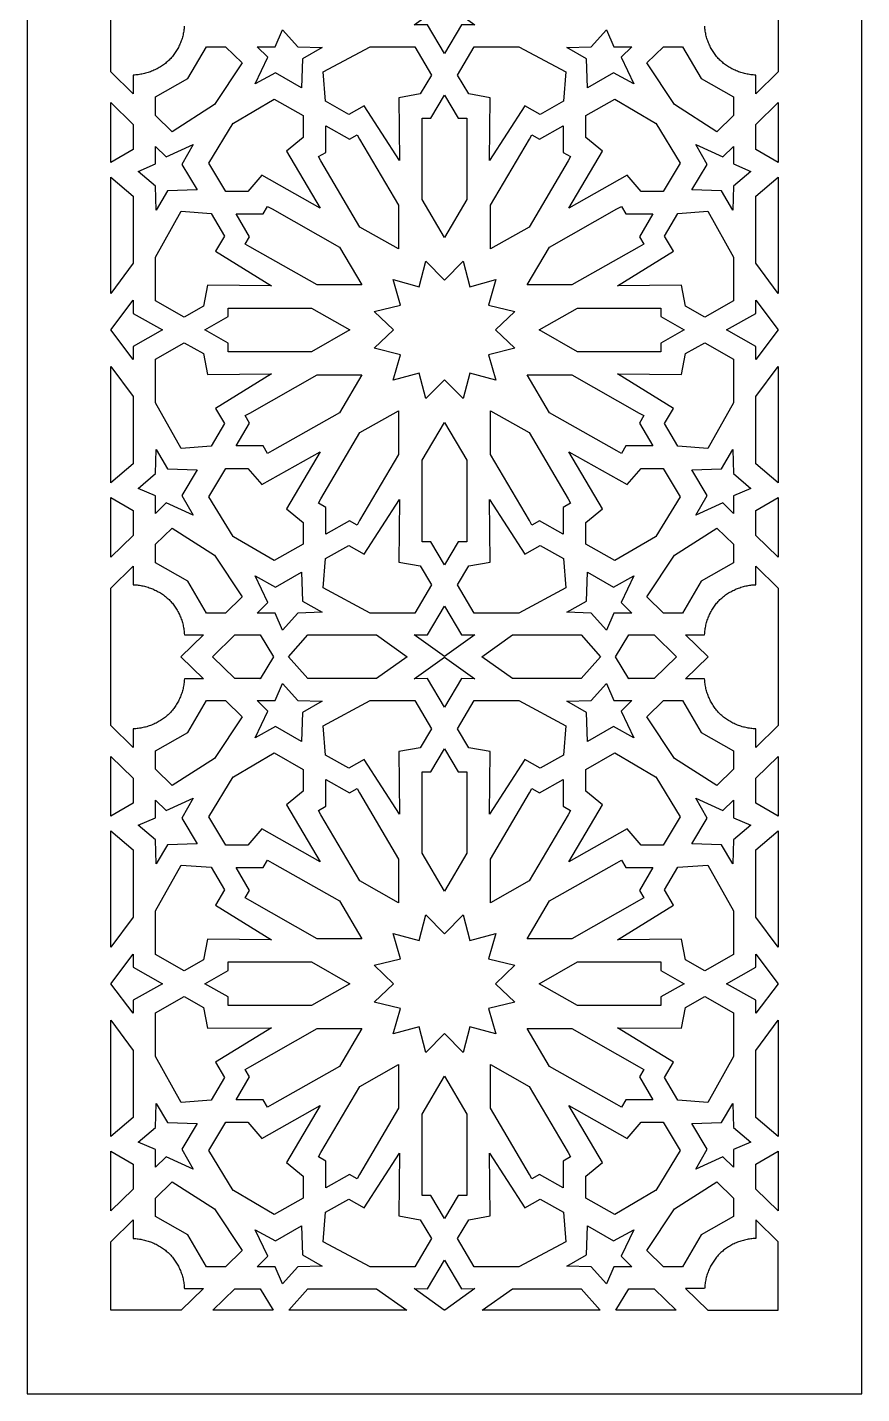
# Model space of a CAD drawing. Extents: x -150 to 150, y -500 to 500.
# Drawn here: x -150 to 150, y -500 to -8.7 of the extents above; entities that cross this region are included whole.
import ezdxf

# ---------------------------------------------------------------- set-up
doc = ezdxf.new("R2010")
doc.units = 0
doc.layers.add('LAYER_1', color=18, linetype='CONTINUOUS')

msp = doc.modelspace()

# ---------------------------------------------------------------- linework, layer by layer
at = {"layer": 'LAYER_1'}
for points in [[(-150, -500), (150, -500), (150, 500), (-150, 500)], [(10.86, -7.88), (6.08, -7.86), (0, -18.17), (-6.08, -7.86), (-10.86, -7.88), (0, -0.08)], [(-52.75, -15.7), (-43.94, -15.99), (-51.02, -20.03), (-51.37, -30.48), (-60.77, -25.09), (-68.05, -29.08), (-63.54, -19.5), (-67.38, -15.74), (-60.9, -15.74), (-58.19, -9.61)], [(60.9, -15.74), (67.38, -15.74), (63.54, -19.5), (68.05, -29.08), (60.77, -25.09), (51.37, -30.48), (51.02, -20.03), (43.94, -15.99), (52.75, -15.7), (58.19, -9.61)], [(-72.76, -21.56), (-82.7, -36.54), (-97.98, -46.27), (-103.93, -40.44), (-103.93, -33.77), (-92.26, -27.17), (-85.52, -15.74), (-78.71, -15.74)], [(-4.7, -25.89), (-8.7, -32.69), (-16.38, -34.04), (-16.16, -56.6), (-28.85, -36.91), (-34.4, -40.04), (-42.73, -35.34), (-43.57, -24.77), (-26.73, -15.7), (-10.71, -15.7)], [(43.57, -24.77), (42.73, -35.34), (34.4, -40.04), (28.85, -36.91), (16.16, -56.6), (16.38, -34.04), (8.7, -32.69), (4.7, -25.89), (10.71, -15.7), (26.73, -15.7)], [(92.26, -27.17), (103.93, -33.77), (103.93, -40.44), (97.98, -46.27), (82.7, -36.54), (72.76, -21.56), (78.71, -15.74), (85.52, -15.74)], [(4.87, -41.37), (8.01, -41.37), (8.01, -43.19), (8.01, -70.66), (0, -84.25), (-8.01, -70.66), (-8.01, -43.19), (-8.01, -41.37), (-4.87, -41.37), (0, -33.1)], [(-111.99, -43.65), (-111.99, -50.72), (-111.99, -52.55), (-111.97, -52.64), (-120, -57.29), (-120, -35.8)], [(-50.85, -40.47), (-50.85, -48.32), (-56.81, -53.24), (-44.7, -73.75), (-65.64, -61.89), (-70.67, -67.73), (-78.68, -67.73), (-84.69, -57.53), (-75.96, -43.19), (-75.92, -43.17), (-75.9, -43.14), (-61.26, -34.58)], [(75.9, -43.14), (75.92, -43.17), (75.96, -43.19), (84.69, -57.53), (78.68, -67.73), (70.67, -67.73), (65.64, -61.89), (44.7, -73.75), (56.81, -53.24), (50.85, -48.32), (50.85, -40.47), (61.26, -34.58)], [(120, -57.29), (111.97, -52.64), (111.99, -52.55), (111.99, -50.72), (111.99, -43.65), (120, -35.8)], [(-34.18, -48.91), (-31.46, -47.38), (-30.53, -48.96), (-16.51, -72.74), (-16.51, -88.43), (-30.39, -80.59), (-44.41, -56.8), (-45.34, -55.22), (-42.62, -53.69), (-42.62, -44.14)], [(42.62, -53.69), (45.34, -55.22), (44.41, -56.8), (30.39, -80.59), (16.51, -88.43), (16.51, -72.74), (30.53, -48.96), (31.46, -47.38), (34.18, -48.91), (42.62, -44.14)], [(-94.39, -58.01), (-88.88, -67.22), (-99.55, -67.56), (-103.67, -74.5), (-103.97, -65.87), (-110.19, -60.54), (-103.93, -57.88), (-103.93, -51.54), (-100.09, -55.3), (-90.31, -50.88)], [(100.09, -55.3), (103.93, -51.54), (103.93, -57.88), (110.19, -60.54), (103.97, -65.87), (103.67, -74.5), (99.55, -67.56), (88.88, -67.22), (94.39, -58.01), (90.31, -50.88)], [(-111.99, -69.39), (-111.99, -71.21), (-111.99, -93.56), (-120, -104.39), (-120, -62.57)], [(120, -104.39), (111.99, -93.56), (111.99, -71.21), (111.99, -69.39), (120, -62.57)], [(-62, -74.04), (-37.72, -87.77), (-29.71, -101.36), (-45.73, -101.36), (-70.02, -87.63), (-71.63, -86.72), (-70.06, -84.05), (-74.93, -75.79), (-65.19, -75.79), (-63.62, -73.12)], [(65.19, -75.79), (74.93, -75.79), (70.06, -84.05), (71.63, -86.72), (70.02, -87.63), (45.73, -101.36), (29.71, -101.36), (37.72, -87.77), (62, -74.04), (63.62, -73.12)], [(-83.92, -75.68), (-79.11, -83.84), (-82.32, -89.27), (-62.21, -101.71), (-85.25, -101.49), (-86.63, -109.01), (-93.57, -112.93), (-103.97, -107.04), (-103.97, -91.35), (-94.71, -74.86)], [(103.97, -91.35), (103.97, -107.04), (93.57, -112.93), (86.63, -109.01), (85.25, -101.49), (62.21, -101.71), (82.32, -89.27), (79.11, -83.84), (83.92, -75.68), (94.71, -74.86)], [(9.14, -102.02), (18.47, -99.44), (18.47, -99.44), (18.47, -99.44), (15.84, -108.58), (25.23, -110.91), (18.29, -117.53), (18.29, -117.53), (18.29, -117.53), (18.29, -117.53), (18.29, -117.53), (25.23, -124.15), (15.84, -126.48), (18.47, -135.62), (18.47, -135.62), (18.47, -135.62), (9.14, -133.04), (6.76, -142.24), (0, -135.44), (-6.76, -142.24), (-9.14, -133.04), (-18.47, -135.62), (-18.47, -135.62), (-18.47, -135.62), (-15.84, -126.48), (-25.23, -124.15), (-18.29, -117.53), (-18.29, -117.53), (-18.29, -117.53), (-18.29, -117.53), (-18.29, -117.53), (-25.23, -110.91), (-15.84, -108.58), (-18.47, -99.44), (-18.47, -99.44), (-18.47, -99.44), (-9.14, -102.02), (-6.76, -92.82), (0, -99.62), (6.76, -92.82)], [(0, -99.62), (0, -99.62), (0, -99.62)], [(-111.98, -111.58), (-101.45, -117.53), (-111.98, -123.48), (-111.96, -128.17), (-119.92, -117.53), (-111.96, -106.89)], [(119.92, -117.53), (111.96, -128.17), (111.98, -123.48), (101.45, -117.53), (111.98, -111.58), (111.96, -106.89)], [(-33.98, -117.53), (-47.86, -125.38), (-77.76, -125.38), (-77.76, -122.3), (-86.2, -117.53), (-77.76, -112.76), (-77.76, -109.68), (-47.86, -109.68)], [(77.76, -112.76), (86.2, -117.53), (77.76, -122.3), (77.76, -125.38), (47.86, -125.38), (33.98, -117.53), (47.86, -109.68), (77.76, -109.68)], [(-86.63, -126.05), (-85.25, -133.57), (-62.21, -133.35), (-82.32, -145.79), (-79.11, -151.22), (-83.92, -159.38), (-94.71, -160.2), (-103.97, -143.71), (-103.97, -128.02), (-93.57, -122.13)], [(103.97, -128.02), (103.97, -143.71), (94.71, -160.2), (83.92, -159.38), (79.11, -151.22), (82.32, -145.79), (62.21, -133.35), (85.25, -133.57), (86.63, -126.05), (93.57, -122.13)], [(-111.99, -141.5), (-111.99, -163.85), (-111.99, -165.67), (-120, -172.49), (-120, -130.67)], [(120, -172.49), (111.99, -165.67), (111.99, -163.85), (111.99, -141.5), (120, -130.67)], [(-29.71, -133.7), (-37.72, -147.29), (-62, -161.02), (-63.62, -161.94), (-65.19, -159.27), (-74.93, -159.27), (-70.06, -151.01), (-71.63, -148.34), (-70.02, -147.43), (-45.73, -133.7)], [(0, -135.44), (0, -135.44), (0, -135.44)], [(70.02, -147.43), (71.63, -148.34), (70.06, -151.01), (74.93, -159.27), (65.19, -159.27), (63.62, -161.94), (62, -161.02), (37.72, -147.29), (29.71, -133.7), (45.73, -133.7)], [(-16.51, -162.32), (-30.53, -186.11), (-31.46, -187.68), (-34.18, -186.15), (-42.62, -190.92), (-42.62, -181.38), (-45.34, -179.84), (-44.41, -178.26), (-30.39, -154.47), (-16.51, -146.63)], [(30.39, -154.47), (44.41, -178.26), (45.34, -179.84), (42.62, -181.38), (42.62, -190.92), (34.18, -186.15), (31.46, -187.68), (30.53, -186.11), (16.51, -162.32), (16.51, -146.63)], [(8.01, -164.41), (8.01, -191.87), (8.01, -193.69), (4.87, -193.69), (0, -201.96), (-4.87, -193.69), (-8.01, -193.69), (-8.01, -191.87), (-8.01, -164.41), (0, -150.81)], [(-99.55, -167.5), (-88.88, -167.84), (-94.39, -177.05), (-90.31, -184.18), (-100.09, -179.76), (-103.93, -183.52), (-103.93, -177.18), (-110.19, -174.52), (-103.97, -169.19), (-103.67, -160.56)], [(-56.81, -181.82), (-50.85, -186.75), (-50.85, -194.59), (-61.26, -200.48), (-75.9, -191.92), (-75.92, -191.89), (-75.96, -191.87), (-84.69, -177.53), (-78.68, -167.33), (-70.67, -167.33), (-65.64, -173.17), (-44.7, -161.31)], [(65.64, -173.17), (70.67, -167.33), (78.68, -167.33), (84.69, -177.53), (75.96, -191.87), (75.92, -191.89), (75.9, -191.92), (61.26, -200.48), (50.85, -194.59), (50.85, -186.75), (56.81, -181.82), (44.7, -161.31)], [(103.97, -169.19), (110.19, -174.52), (103.93, -177.18), (103.93, -183.52), (100.09, -179.76), (90.31, -184.18), (94.39, -177.05), (88.88, -167.84), (99.55, -167.5), (103.67, -160.56)], [(-111.97, -182.42), (-111.99, -182.52), (-111.99, -184.34), (-111.99, -191.41), (-120, -199.26), (-120, -177.77)], [(-16.38, -201.02), (-8.7, -202.37), (-4.7, -209.17), (-10.71, -219.36), (-26.73, -219.36), (-43.57, -210.29), (-42.73, -199.72), (-34.4, -195.02), (-28.85, -198.16), (-16.16, -178.46)], [(28.85, -198.16), (34.4, -195.02), (42.73, -199.72), (43.57, -210.29), (26.73, -219.36), (10.71, -219.36), (4.7, -209.17), (8.7, -202.37), (16.38, -201.02), (16.16, -178.46)], [(120, -199.26), (111.99, -191.41), (111.99, -184.34), (111.99, -182.52), (111.97, -182.42), (120, -177.77)], [(-82.7, -198.52), (-72.76, -213.5), (-78.71, -219.32), (-85.52, -219.32), (-92.26, -207.89), (-103.93, -201.29), (-103.93, -194.62), (-97.98, -188.8)], [(103.93, -194.62), (103.93, -201.29), (92.26, -207.89), (85.52, -219.32), (78.71, -219.32), (72.76, -213.5), (82.7, -198.52), (97.98, -188.8)], [(-111.93, -209.13), (-111.47, -209.16), (-111.01, -209.19), (-110.56, -209.23), (-110.11, -209.29), (-109.66, -209.35), (-109.21, -209.42), (-108.77, -209.51), (-108.33, -209.6), (-107.89, -209.7), (-107.45, -209.81), (-107.02, -209.94), (-106.59, -210.07), (-106.17, -210.21), (-105.75, -210.36), (-105.34, -210.52), (-104.92, -210.68), (-104.52, -210.86), (-104.11, -211.05), (-103.72, -211.24), (-103.32, -211.44), (-102.93, -211.66), (-102.55, -211.88), (-102.17, -212.1), (-101.8, -212.34), (-101.43, -212.59), (-101.07, -212.84), (-100.72, -213.1), (-100.37, -213.37), (-100.02, -213.65), (-99.68, -213.93), (-99.35, -214.22), (-99.03, -214.52), (-98.72, -214.84), (-98.43, -215.16), (-98.14, -215.49), (-97.85, -215.83), (-97.58, -216.17), (-97.31, -216.52), (-97.05, -216.87), (-96.8, -217.23), (-96.56, -217.6), (-96.33, -217.97), (-96.1, -218.35), (-95.89, -218.73), (-95.68, -219.11), (-95.48, -219.5), (-95.29, -219.9), (-95.11, -220.29), (-94.94, -220.7), (-94.78, -221.1), (-94.63, -221.52), (-94.48, -221.93), (-94.35, -222.35), (-94.22, -222.77), (-94.11, -223.2), (-94, -223.63), (-93.91, -224.06), (-93.82, -224.49), (-93.75, -224.93), (-93.68, -225.37), (-93.63, -225.81), (-93.58, -226.26), (-93.55, -226.71), (-93.53, -227.16), (-86.71, -227.16), (-94.78, -235.06), (-86.71, -242.96), (-93.53, -242.96), (-93.55, -243.41), (-93.58, -243.86), (-93.63, -244.31), (-93.68, -244.75), (-93.75, -245.19), (-93.82, -245.63), (-93.91, -246.06), (-94, -246.5), (-94.11, -246.92), (-94.22, -247.35), (-94.35, -247.77), (-94.48, -248.19), (-94.63, -248.61), (-94.78, -249.02), (-94.94, -249.42), (-95.11, -249.83), (-95.29, -250.23), (-95.48, -250.62), (-95.68, -251.01), (-95.89, -251.4), (-96.1, -251.78), (-96.33, -252.15), (-96.56, -252.52), (-96.8, -252.89), (-97.05, -253.25), (-97.31, -253.6), (-97.58, -253.95), (-97.85, -254.29), (-98.14, -254.63), (-98.43, -254.96), (-98.72, -255.28), (-99.03, -255.6), (-99.35, -255.9), (-99.68, -256.19), (-100.02, -256.48), (-100.37, -256.75), (-100.72, -257.02), (-101.07, -257.28), (-101.43, -257.54), (-101.8, -257.78), (-102.17, -258.02), (-102.55, -258.25), (-102.93, -258.47), (-103.32, -258.68), (-103.72, -258.88), (-104.11, -259.07), (-104.52, -259.26), (-104.92, -259.44), (-105.34, -259.6), (-105.75, -259.76), (-106.17, -259.91), (-106.59, -260.05), (-107.02, -260.19), (-107.45, -260.31), (-107.89, -260.42), (-108.33, -260.52), (-108.77, -260.62), (-109.21, -260.7), (-109.66, -260.77), (-110.11, -260.84), (-110.56, -260.89), (-111.01, -260.93), (-111.47, -260.97), (-111.93, -260.99), (-111.93, -267.67), (-120, -259.76), (-120, -210.36), (-111.93, -202.46)], [(-51.02, -215.03), (-43.94, -219.07), (-52.75, -219.36), (-58.19, -225.45), (-60.9, -219.32), (-67.38, -219.32), (-63.54, -215.56), (-68.05, -205.98), (-60.77, -209.97), (-51.37, -204.58)], [(60.77, -209.97), (68.05, -205.98), (63.54, -215.56), (67.38, -219.32), (60.9, -219.32), (58.19, -225.45), (52.75, -219.36), (43.94, -219.07), (51.02, -215.03), (51.37, -204.58)], [(120, -210.36), (120, -259.76), (111.93, -267.67), (111.93, -260.99), (111.47, -260.97), (111.01, -260.93), (110.56, -260.89), (110.11, -260.84), (109.66, -260.77), (109.21, -260.7), (108.77, -260.62), (108.33, -260.52), (107.89, -260.42), (107.45, -260.31), (107.02, -260.19), (106.59, -260.05), (106.17, -259.91), (105.75, -259.76), (105.34, -259.6), (104.92, -259.44), (104.52, -259.26), (104.11, -259.07), (103.72, -258.88), (103.32, -258.68), (102.93, -258.47), (102.55, -258.25), (102.17, -258.02), (101.8, -257.78), (101.43, -257.54), (101.07, -257.28), (100.72, -257.02), (100.37, -256.75), (100.02, -256.48), (99.68, -256.19), (99.35, -255.9), (99.03, -255.6), (98.72, -255.28), (98.43, -254.96), (98.14, -254.63), (97.85, -254.29), (97.58, -253.95), (97.31, -253.6), (97.05, -253.25), (96.8, -252.89), (96.56, -252.52), (96.33, -252.15), (96.1, -251.78), (95.89, -251.4), (95.68, -251.01), (95.48, -250.62), (95.29, -250.23), (95.11, -249.83), (94.94, -249.42), (94.78, -249.02), (94.63, -248.61), (94.48, -248.19), (94.35, -247.77), (94.22, -247.35), (94.11, -246.92), (94, -246.5), (93.91, -246.06), (93.82, -245.63), (93.75, -245.19), (93.68, -244.75), (93.63, -244.31), (93.58, -243.86), (93.55, -243.41), (93.53, -242.96), (86.71, -242.96), (94.78, -235.06), (86.71, -227.16), (93.53, -227.16), (93.55, -226.71), (93.58, -226.26), (93.63, -225.81), (93.68, -225.37), (93.75, -224.93), (93.82, -224.49), (93.91, -224.06), (94, -223.63), (94.11, -223.2), (94.22, -222.77), (94.35, -222.35), (94.48, -221.93), (94.63, -221.52), (94.78, -221.1), (94.94, -220.7), (95.11, -220.29), (95.29, -219.9), (95.48, -219.5), (95.68, -219.11), (95.89, -218.73), (96.1, -218.35), (96.33, -217.97), (96.56, -217.6), (96.8, -217.23), (97.05, -216.87), (97.31, -216.52), (97.58, -216.17), (97.85, -215.83), (98.14, -215.49), (98.43, -215.16), (98.72, -214.84), (99.03, -214.52), (99.35, -214.22), (99.68, -213.93), (100.02, -213.65), (100.37, -213.37), (100.72, -213.1), (101.07, -212.84), (101.43, -212.59), (101.8, -212.34), (102.17, -212.1), (102.55, -211.88), (102.93, -211.66), (103.32, -211.44), (103.72, -211.24), (104.11, -211.05), (104.52, -210.86), (104.92, -210.68), (105.34, -210.52), (105.75, -210.36), (106.17, -210.21), (106.59, -210.07), (107.02, -209.94), (107.45, -209.81), (107.89, -209.7), (108.33, -209.6), (108.77, -209.51), (109.21, -209.42), (109.66, -209.35), (110.11, -209.29), (110.56, -209.23), (111.01, -209.19), (111.47, -209.16), (111.93, -209.13), (111.93, -202.46)], [(6.08, -227.2), (10.86, -227.18), (0, -234.98), (-10.86, -227.18), (-6.08, -227.2), (0, -216.89)], [(-61.51, -235.06), (-66.25, -242.93), (-66.35, -242.91), (-75.43, -242.91), (-83.45, -235.06), (-75.43, -227.21), (-66.35, -227.21), (-66.25, -227.19)], [(-13.42, -235.06), (-24.47, -242.91), (-47.29, -242.91), (-49.15, -242.91), (-56.11, -235.06), (-49.15, -227.21), (-24.47, -227.21)], [(56.11, -235.06), (49.15, -242.91), (47.29, -242.91), (24.47, -242.91), (13.42, -235.06), (24.47, -227.21), (49.15, -227.21)], [(66.35, -227.21), (75.43, -227.21), (83.45, -235.06), (75.43, -242.91), (66.35, -242.91), (66.25, -242.93), (61.51, -235.06), (66.25, -227.19)], [(10.86, -242.94), (6.08, -242.92), (0, -253.23), (-6.08, -242.92), (-10.86, -242.94), (0, -235.14)], [(-52.75, -250.76), (-43.94, -251.05), (-51.02, -255.09), (-51.37, -265.54), (-60.77, -260.15), (-68.05, -264.14), (-63.54, -254.56), (-67.38, -250.8), (-60.9, -250.8), (-58.19, -244.67)], [(60.9, -250.8), (67.38, -250.8), (63.54, -254.56), (68.05, -264.14), (60.77, -260.15), (51.37, -265.54), (51.02, -255.09), (43.94, -251.05), (52.75, -250.76), (58.19, -244.67)], [(-72.76, -256.62), (-82.7, -271.6), (-97.98, -281.33), (-103.93, -275.5), (-103.93, -268.83), (-92.26, -262.23), (-85.52, -250.8), (-78.71, -250.8)], [(-4.7, -260.95), (-8.7, -267.75), (-16.38, -269.1), (-16.16, -291.66), (-28.85, -271.97), (-34.4, -275.11), (-42.73, -270.4), (-43.57, -259.83), (-26.73, -250.76), (-10.71, -250.76)], [(43.57, -259.83), (42.73, -270.4), (34.4, -275.11), (28.85, -271.97), (16.16, -291.66), (16.38, -269.1), (8.7, -267.75), (4.7, -260.95), (10.71, -250.76), (26.73, -250.76)], [(92.26, -262.23), (103.93, -268.83), (103.93, -275.5), (97.98, -281.33), (82.7, -271.6), (72.76, -256.62), (78.71, -250.8), (85.52, -250.8)], [(-50.85, -275.53), (-50.85, -283.38), (-56.81, -288.3), (-44.7, -308.81), (-65.64, -296.95), (-70.67, -302.79), (-78.68, -302.79), (-84.69, -292.59), (-75.96, -278.25), (-75.92, -278.23), (-75.9, -278.2), (-61.26, -269.64)], [(4.87, -276.43), (8.01, -276.43), (8.01, -278.25), (8.01, -305.72), (0, -319.31), (-8.01, -305.72), (-8.01, -278.25), (-8.01, -276.43), (-4.87, -276.43), (0, -268.16)], [(75.9, -278.2), (75.92, -278.23), (75.96, -278.25), (84.69, -292.59), (78.68, -302.79), (70.67, -302.79), (65.64, -296.95), (44.7, -308.81), (56.81, -288.3), (50.85, -283.38), (50.85, -275.53), (61.26, -269.64)], [(-111.99, -278.71), (-111.99, -285.78), (-111.99, -287.61), (-111.97, -287.7), (-120, -292.35), (-120, -270.86)], [(120, -292.35), (111.97, -287.7), (111.99, -287.61), (111.99, -285.78), (111.99, -278.71), (120, -270.86)], [(-34.18, -283.98), (-31.46, -282.44), (-30.53, -284.02), (-16.51, -307.8), (-16.51, -323.5), (-30.39, -315.65), (-44.41, -291.86), (-45.34, -290.28), (-42.62, -288.75), (-42.62, -279.2)], [(42.62, -288.75), (45.34, -290.28), (44.41, -291.86), (30.39, -315.65), (16.51, -323.5), (16.51, -307.8), (30.53, -284.02), (31.46, -282.44), (34.18, -283.98), (42.62, -279.2)], [(-94.39, -293.07), (-88.88, -302.28), (-99.55, -302.62), (-103.67, -309.56), (-103.97, -300.93), (-110.19, -295.6), (-103.93, -292.94), (-103.93, -286.6), (-100.09, -290.36), (-90.31, -285.94)], [(100.09, -290.36), (103.93, -286.6), (103.93, -292.94), (110.19, -295.6), (103.97, -300.93), (103.67, -309.56), (99.55, -302.62), (88.88, -302.28), (94.39, -293.07), (90.31, -285.94)], [(-111.99, -304.45), (-111.99, -306.27), (-111.99, -328.62), (-120, -339.45), (-120, -297.63)], [(120, -339.45), (111.99, -328.62), (111.99, -306.27), (111.99, -304.45), (120, -297.63)], [(-62, -309.1), (-37.72, -322.83), (-29.71, -336.42), (-45.73, -336.42), (-70.02, -322.69), (-71.63, -321.78), (-70.06, -319.11), (-74.93, -310.85), (-65.19, -310.85), (-63.62, -308.19)], [(65.19, -310.85), (74.93, -310.85), (70.06, -319.11), (71.63, -321.78), (70.02, -322.69), (45.73, -336.42), (29.71, -336.42), (37.72, -322.83), (62, -309.1), (63.62, -308.19)], [(-83.92, -310.74), (-79.11, -318.9), (-82.32, -324.34), (-62.21, -336.77), (-85.25, -336.55), (-86.63, -344.07), (-93.57, -347.99), (-103.97, -342.11), (-103.97, -326.41), (-94.71, -309.92)], [(103.97, -326.41), (103.97, -342.11), (93.57, -347.99), (86.63, -344.07), (85.25, -336.55), (62.21, -336.77), (82.32, -324.34), (79.11, -318.9), (83.92, -310.74), (94.71, -309.92)], [(9.14, -337.08), (18.47, -334.5), (18.47, -334.5), (18.47, -334.5), (15.84, -343.64), (25.23, -345.97), (18.29, -352.59), (18.29, -352.59), (18.29, -352.59), (18.29, -352.59), (18.29, -352.59), (25.23, -359.21), (15.84, -361.54), (18.47, -370.68), (18.47, -370.68), (18.47, -370.68), (9.14, -368.1), (6.76, -377.31), (0, -370.5), (-6.76, -377.31), (-9.14, -368.1), (-18.47, -370.68), (-18.47, -370.68), (-18.47, -370.68), (-15.84, -361.54), (-25.23, -359.21), (-18.29, -352.59), (-18.29, -352.59), (-18.29, -352.59), (-18.29, -352.59), (-18.29, -352.59), (-25.23, -345.97), (-15.84, -343.64), (-18.47, -334.5), (-18.47, -334.5), (-18.47, -334.5), (-9.14, -337.08), (-6.76, -327.88), (0, -334.68), (6.76, -327.88)], [(0, -334.68), (0, -334.68), (0, -334.68)], [(-111.98, -346.64), (-101.45, -352.59), (-111.98, -358.54), (-111.96, -363.23), (-119.92, -352.59), (-111.96, -341.95)], [(119.92, -352.59), (111.96, -363.23), (111.98, -358.54), (101.45, -352.59), (111.98, -346.64), (111.96, -341.95)], [(-47.86, -344.74), (-33.98, -352.59), (-47.86, -360.44), (-77.76, -360.44), (-77.76, -357.36), (-86.2, -352.59), (-77.76, -347.82), (-77.76, -344.74), (-75.9, -344.74)], [(77.76, -347.82), (86.2, -352.59), (77.76, -357.36), (77.76, -360.44), (47.86, -360.44), (33.98, -352.59), (47.86, -344.74), (77.76, -344.74)], [(-86.63, -361.12), (-85.25, -368.63), (-62.21, -368.41), (-82.32, -380.85), (-79.11, -386.28), (-83.92, -394.44), (-94.71, -395.26), (-103.97, -378.77), (-103.97, -363.08), (-93.57, -357.19)], [(103.97, -363.08), (103.97, -378.77), (94.71, -395.26), (83.92, -394.44), (79.11, -386.28), (82.32, -380.85), (62.21, -368.41), (85.25, -368.63), (86.63, -361.12), (93.57, -357.19)], [(-111.99, -376.56), (-111.99, -398.91), (-111.99, -400.73), (-120, -407.55), (-120, -365.74)], [(120, -407.55), (111.99, -400.73), (111.99, -398.91), (111.99, -376.56), (120, -365.74)], [(-29.71, -368.76), (-37.72, -382.35), (-62, -396.09), (-63.62, -397), (-65.19, -394.33), (-74.93, -394.33), (-70.06, -386.07), (-71.63, -383.4), (-70.02, -382.49), (-45.73, -368.76)], [(0, -370.5), (0, -370.5), (0, -370.5)], [(70.02, -382.49), (71.63, -383.4), (70.06, -386.07), (74.93, -394.33), (65.19, -394.33), (63.62, -397), (62, -396.09), (37.72, -382.35), (29.71, -368.76), (45.73, -368.76)], [(-16.51, -397.38), (-30.53, -421.17), (-31.46, -422.75), (-34.18, -421.21), (-42.62, -425.98), (-42.62, -416.44), (-45.34, -414.9), (-44.41, -413.32), (-30.39, -389.53), (-16.51, -381.69)], [(30.39, -389.53), (44.41, -413.32), (45.34, -414.9), (42.62, -416.44), (42.62, -425.98), (34.18, -421.21), (31.46, -422.75), (30.53, -421.17), (16.51, -397.38), (16.51, -381.69)], [(8.01, -399.47), (8.01, -426.93), (8.01, -428.75), (4.87, -428.75), (0, -437.02), (-4.87, -428.75), (-8.01, -428.75), (-8.01, -426.93), (-8.01, -399.47), (0, -385.87)], [(-99.55, -402.56), (-88.88, -402.9), (-94.39, -412.11), (-90.31, -419.24), (-100.09, -414.82), (-103.93, -418.58), (-103.93, -412.24), (-110.19, -409.58), (-103.97, -404.25), (-103.67, -395.62)], [(-56.81, -416.88), (-50.85, -421.81), (-50.85, -429.65), (-61.26, -435.54), (-75.9, -426.98), (-75.92, -426.95), (-75.96, -426.93), (-84.69, -412.59), (-78.68, -402.39), (-70.67, -402.39), (-65.64, -408.23), (-44.7, -396.37)], [(65.64, -408.23), (70.67, -402.39), (78.68, -402.39), (84.69, -412.59), (75.96, -426.93), (75.92, -426.95), (75.9, -426.98), (61.26, -435.54), (50.85, -429.65), (50.85, -421.81), (56.81, -416.88), (44.7, -396.37)], [(103.97, -404.25), (110.19, -409.58), (103.93, -412.24), (103.93, -418.58), (100.09, -414.82), (90.31, -419.24), (94.39, -412.11), (88.88, -402.9), (99.55, -402.56), (103.67, -395.62)], [(-111.97, -417.48), (-111.99, -417.58), (-111.99, -419.4), (-111.99, -426.47), (-120, -434.32), (-120, -412.83)], [(-16.38, -436.09), (-8.7, -437.44), (-4.7, -444.23), (-10.71, -454.42), (-26.73, -454.42), (-43.57, -445.35), (-42.73, -434.79), (-34.4, -430.08), (-28.85, -433.22), (-16.16, -413.52)], [(28.85, -433.22), (34.4, -430.08), (42.73, -434.79), (43.57, -445.35), (26.73, -454.42), (10.71, -454.42), (4.7, -444.23), (8.7, -437.44), (16.38, -436.09), (16.16, -413.52)], [(120, -434.32), (111.99, -426.47), (111.99, -419.4), (111.99, -417.58), (111.97, -417.48), (120, -412.83)], [(-82.7, -433.58), (-72.76, -448.56), (-78.71, -454.38), (-85.52, -454.38), (-92.26, -442.95), (-103.93, -436.35), (-103.93, -429.68), (-97.98, -423.86)], [(103.93, -429.68), (103.93, -436.35), (92.26, -442.95), (85.52, -454.38), (78.71, -454.38), (72.76, -448.56), (82.7, -433.58), (97.98, -423.86)], [(-94.78, -470), (-120, -470), (-120, -445.42), (-111.93, -437.52), (-111.93, -444.19), (-111.47, -444.22), (-111.01, -444.25), (-110.56, -444.29), (-110.11, -444.35), (-109.66, -444.41), (-109.21, -444.48), (-108.77, -444.57), (-108.33, -444.66), (-107.89, -444.76), (-107.45, -444.88), (-107.02, -445), (-106.59, -445.13), (-106.17, -445.27), (-105.75, -445.42), (-105.34, -445.58), (-104.92, -445.75), (-104.52, -445.92), (-104.11, -446.11), (-103.72, -446.3), (-103.32, -446.51), (-102.93, -446.72), (-102.55, -446.94), (-102.17, -447.17), (-101.8, -447.4), (-101.43, -447.65), (-101.07, -447.9), (-100.72, -448.16), (-100.37, -448.43), (-100.02, -448.71), (-99.68, -448.99), (-99.35, -449.28), (-99.03, -449.58), (-98.72, -449.9), (-98.43, -450.22), (-98.14, -450.55), (-97.85, -450.89), (-97.58, -451.23), (-97.31, -451.58), (-97.05, -451.94), (-96.8, -452.3), (-96.56, -452.66), (-96.33, -453.03), (-96.1, -453.41), (-95.89, -453.79), (-95.68, -454.17), (-95.48, -454.56), (-95.29, -454.96), (-95.11, -455.35), (-94.94, -455.76), (-94.78, -456.17), (-94.63, -456.58), (-94.48, -456.99), (-94.35, -457.41), (-94.22, -457.83), (-94.11, -458.26), (-94, -458.69), (-93.91, -459.12), (-93.82, -459.55), (-93.75, -459.99), (-93.68, -460.43), (-93.63, -460.88), (-93.58, -461.32), (-93.55, -461.77), (-93.53, -462.22), (-86.71, -462.22), (-94.66, -470)], [(-51.02, -450.09), (-43.94, -454.13), (-52.75, -454.42), (-58.19, -460.51), (-60.9, -454.38), (-67.38, -454.38), (-63.54, -450.62), (-68.05, -441.04), (-60.77, -445.04), (-51.37, -439.64)], [(60.77, -445.04), (68.05, -441.04), (63.54, -450.62), (67.38, -454.38), (60.9, -454.38), (58.19, -460.51), (52.75, -454.42), (43.94, -454.13), (51.02, -450.09), (51.37, -439.64)], [(94.78, -470), (120, -470), (120, -445.42), (111.93, -437.52), (111.93, -444.19), (111.47, -444.22), (111.01, -444.25), (110.56, -444.29), (110.11, -444.35), (109.66, -444.41), (109.21, -444.48), (108.77, -444.57), (108.33, -444.66), (107.89, -444.76), (107.45, -444.88), (107.02, -445), (106.59, -445.13), (106.17, -445.27), (105.75, -445.42), (105.34, -445.58), (104.92, -445.75), (104.52, -445.92), (104.11, -446.11), (103.72, -446.3), (103.32, -446.51), (102.93, -446.72), (102.55, -446.94), (102.17, -447.17), (101.8, -447.4), (101.43, -447.65), (101.07, -447.9), (100.72, -448.16), (100.37, -448.43), (100.02, -448.71), (99.68, -448.99), (99.35, -449.28), (99.03, -449.58), (98.72, -449.9), (98.43, -450.22), (98.14, -450.55), (97.85, -450.89), (97.58, -451.23), (97.31, -451.58), (97.05, -451.94), (96.8, -452.3), (96.56, -452.66), (96.33, -453.03), (96.1, -453.41), (95.89, -453.79), (95.68, -454.17), (95.48, -454.56), (95.29, -454.96), (95.11, -455.35), (94.94, -455.76), (94.78, -456.17), (94.63, -456.58), (94.48, -456.99), (94.35, -457.41), (94.22, -457.83), (94.11, -458.26), (94, -458.69), (93.91, -459.12), (93.82, -459.55), (93.75, -459.99), (93.68, -460.43), (93.63, -460.88), (93.58, -461.32), (93.55, -461.77), (93.53, -462.22), (86.71, -462.22), (94.66, -470)], [(6.08, -462.26), (10.86, -462.24), (0.06, -470), (-0.06, -470), (-10.86, -462.24), (-6.08, -462.26), (0, -451.96)], [(-61.58, -470), (-83.32, -470), (-75.43, -462.27), (-66.35, -462.27), (-66.25, -462.25)], [(-13.59, -470), (-56, -470), (-49.15, -462.27), (-24.47, -462.27)], [(56, -470), (13.59, -470), (24.47, -462.27), (49.15, -462.27)], [(66.35, -462.27), (75.43, -462.27), (83.32, -470), (61.58, -470), (66.25, -462.25)]]:
    msp.add_lwpolyline(points, close=True, dxfattribs=at)
for points in [[(-93.55, -8.35), (-93.58, -8.8), (-93.63, -9.25), (-93.68, -9.69), (-93.75, -10.13), (-93.82, -10.57), (-93.91, -11), (-94, -11.43), (-94.11, -11.86), (-94.22, -12.29), (-94.35, -12.71), (-94.48, -13.13), (-94.63, -13.55), (-94.78, -13.96), (-94.94, -14.36), (-95.11, -14.77), (-95.29, -15.17), (-95.48, -15.56), (-95.68, -15.95), (-95.89, -16.34), (-96.1, -16.72), (-96.33, -17.09), (-96.56, -17.46), (-96.8, -17.83), (-97.05, -18.19), (-97.31, -18.54), (-97.58, -18.89), (-97.85, -19.23), (-98.14, -19.57), (-98.43, -19.9), (-98.72, -20.22), (-99.03, -20.54), (-99.35, -20.84), (-99.68, -21.13), (-100.02, -21.42), (-100.37, -21.69), (-100.72, -21.96), (-101.07, -22.22), (-101.43, -22.47), (-101.8, -22.72), (-102.17, -22.96), (-102.55, -23.18), (-102.93, -23.4), (-103.32, -23.62), (-103.72, -23.82), (-104.11, -24.01), (-104.52, -24.2), (-104.92, -24.38), (-105.34, -24.54), (-105.75, -24.7), (-106.17, -24.85), (-106.59, -24.99), (-107.02, -25.12), (-107.45, -25.25), (-107.89, -25.36), (-108.33, -25.46), (-108.77, -25.56), (-109.21, -25.64), (-109.66, -25.71), (-110.11, -25.78), (-110.56, -25.83), (-111.01, -25.87), (-111.47, -25.91), (-111.93, -25.93), (-111.93, -32.61), (-120, -24.7), (-120, 24.7)], [(120, 24.7), (120, -24.7), (111.93, -32.61), (111.93, -25.93), (111.47, -25.91), (111.01, -25.87), (110.56, -25.83), (110.11, -25.78), (109.66, -25.71), (109.21, -25.64), (108.77, -25.56), (108.33, -25.46), (107.89, -25.36), (107.45, -25.25), (107.02, -25.12), (106.59, -24.99), (106.17, -24.85), (105.75, -24.7), (105.34, -24.54), (104.92, -24.38), (104.52, -24.2), (104.11, -24.01), (103.72, -23.82), (103.32, -23.62), (102.93, -23.4), (102.55, -23.18), (102.17, -22.96), (101.8, -22.72), (101.43, -22.47), (101.07, -22.22), (100.72, -21.96), (100.37, -21.69), (100.02, -21.42), (99.68, -21.13), (99.35, -20.84), (99.03, -20.54), (98.72, -20.22), (98.43, -19.9), (98.14, -19.57), (97.85, -19.23), (97.58, -18.89), (97.31, -18.54), (97.05, -18.19), (96.8, -17.83), (96.56, -17.46), (96.33, -17.09), (96.1, -16.72), (95.89, -16.34), (95.68, -15.95), (95.48, -15.56), (95.29, -15.17), (95.11, -14.77), (94.94, -14.36), (94.78, -13.96), (94.63, -13.55), (94.48, -13.13), (94.35, -12.71), (94.22, -12.29), (94.11, -11.86), (94, -11.43), (93.91, -11), (93.82, -10.57), (93.75, -10.13), (93.68, -9.69), (93.63, -9.25), (93.58, -8.8), (93.55, -8.35)]]:
    msp.add_lwpolyline(points, dxfattribs=at)

doc.saveas('drawing.dxf')
